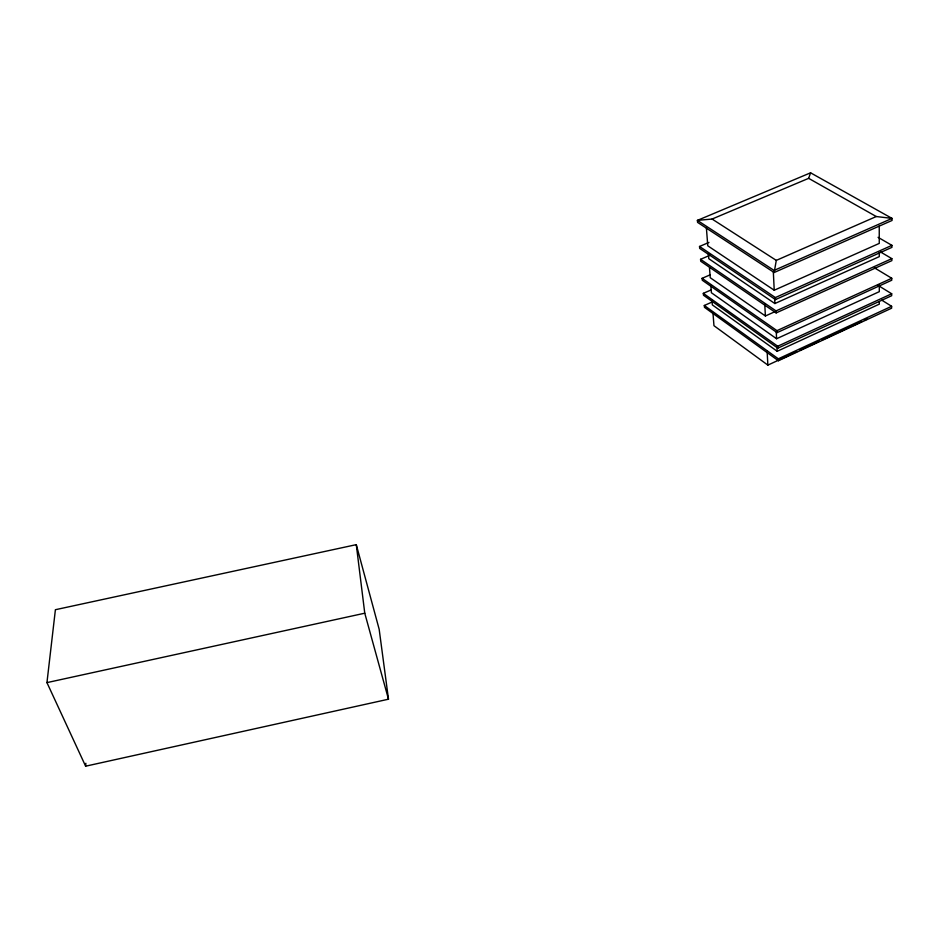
<?xml version="1.0" encoding="UTF-8"?>
<svg xmlns="http://www.w3.org/2000/svg" width="939" height="939" viewBox="0 0 939 939"><rect width="100%" height="100%" fill="white"/><g stroke="black" fill="none" stroke-linecap="round" stroke-linejoin="round"><path stroke-width="1.41" d="M881.815 300.175L891.627 306.29L891.616 308.192L778.419 360.729L704.461 307.335L704.309 305.48L712.278 301.959M878.118 285.433L891.686 293.766L891.674 295.703L777.821 348.169L703.475 295.222L703.323 293.344L711.339 289.834M874.385 267.791L891.757 278.273L891.745 280.233L777.069 332.629L702.266 280.233L702.114 278.331L710.177 274.822M880.594 252.004L891.85 258.636L891.85 260.631L776.119 312.922L700.729 261.253L700.564 259.317L709.943 255.279M878.071 237.332L891.921 245.349L891.909 247.368L775.473 299.588L699.684 248.412L699.532 246.464L708.957 242.426M85.625 766.189L46.95 682.618L55.401 609.716L356.28 544.655L379.168 629.283L388.488 699.203L85.625 766.189L85.86 763.29M810.58 172.811L808.643 178.34L712.079 219.045L697.407 220.383L774.065 270.432L892.05 218.4L876.275 216.533L776.295 260.385L774.159 272.51L892.038 220.465L892.05 218.4L810.58 172.811L697.407 220.383L697.571 222.379L774.159 272.51M704.309 305.48L778.325 358.804L891.627 306.29M712.947 312.581L713.957 325.692L767.867 365.118L796.976 351.609M799.617 350.388L819.465 341.174M822.106 339.953L861.791 321.537M864.443 320.305L867.084 319.084M703.323 293.344L777.727 346.233L891.686 293.766M711.962 299.776L712.349 304.905L777.199 351.28L879.303 304.142L879.303 301.501M710.846 285.468L711.41 292.757L776.588 338.744L879.303 291.665L879.291 284.916M702.114 278.331L776.976 330.657L891.757 278.273M700.564 259.317L776.013 310.915L891.85 258.636M709.473 267.756L710.248 277.721L765.391 315.985L774.745 311.76M699.532 246.464L775.368 297.557L891.921 245.349M708.358 253.237L708.781 258.695L774.875 303.543L879.268 256.64L879.268 252.427M706.351 227.391L707.783 245.818L774.229 290.233L879.256 243.401L879.244 225.888M46.95 682.618L364.766 613.202L356.28 544.655M808.643 178.34L876.275 216.533M712.079 219.045L776.295 260.385M364.766 613.202L388.488 699.203M764.745 303.802L765.391 315.985M767.128 351.245L767.867 365.118M773.349 272.216L774.229 290.233M774.593 297.909L774.875 303.543M776.26 331.96L776.588 338.744M776.94 345.975L777.199 351.28M775.368 297.557L775.473 299.588M776.013 310.915L776.119 312.922M776.976 330.657L777.069 332.629M777.727 346.233L777.821 348.169M778.325 358.804L778.419 360.729"/></g></svg>
